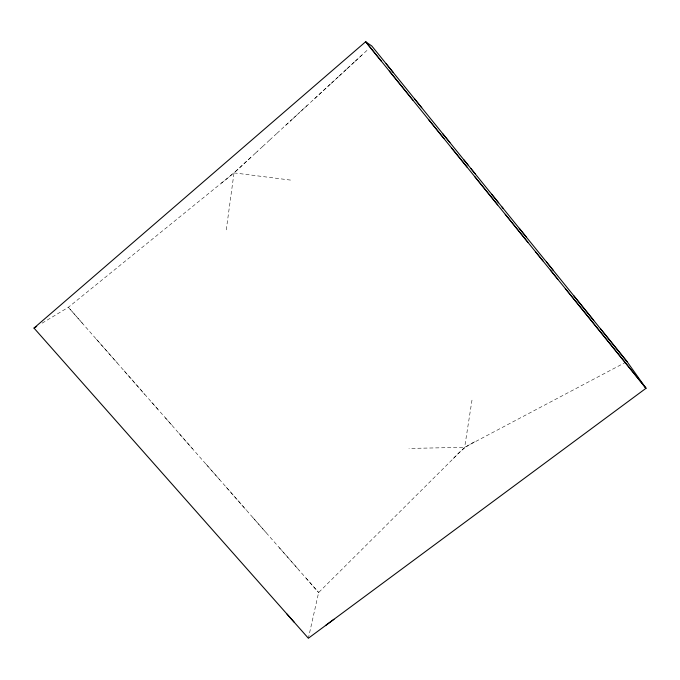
<?xml version="1.0" encoding="UTF-8"?>
<svg xmlns="http://www.w3.org/2000/svg" width="680" height="680" viewBox="0 0 680 680"><rect width="100%" height="100%" fill="white"/><g stroke="black" fill="none" stroke-linecap="round" stroke-linejoin="round"><path stroke-width="0.51" stroke-dasharray="3.4 2.55" d="M226.27 229.857L234.022 172.881L257.49 151.266M471.988 400.154L464.644 447.329L318.639 592.51L308.372 638.24M250.674 157.539L243.95 163.736A22.006 1.216 -40.1 0 1 221.323 183.175M255.689 152.923L264.392 144.899M269.79 139.927L278.486 131.92M285.676 125.298L299.183 112.855M300.356 111.775L307.853 104.873M314.517 98.736L322.346 91.519M323.161 90.772L338.342 76.781M338.903 76.27L354.815 61.608M355.104 61.344L363.383 53.72M262.692 146.472L271.397 138.456M276.99 133.305L291.686 119.765M292.969 118.583L330.284 84.209M330.973 83.572L346.519 69.249M346.945 68.859L368.73 48.79M42.134 323.153L68.365 307.292L234.022 172.881L290.734 180.115M626.101 362.058L464.644 447.329L408.935 448.435M82.399 323.289L68.365 307.292L318.639 592.51L305.6 577.643M96.373 339.209L117.223 362.975M124.143 370.863L144.815 394.417M151.682 402.237L158.525 410.048M165.359 417.834L172.176 425.603M178.984 433.355L192.55 448.817M206.066 464.21L219.512 479.544M226.219 487.186L246.253 510.008M252.9 517.59L266.161 532.695M279.361 547.74L299.064 570.197M453.39 458.507A21.191 5.635 -39.8 0 1 476.391 441.116"/><path stroke-width="1.02" d="M600.432 328.703L627.011 361.573L646 388.288L308.372 638.24L34 328.075L365.636 41.761L371.79 45.977L468.069 165.028M325.397 625.634L333.965 619.293M34 328.075L36.711 326.434M286.977 614.057L294.125 622.132M386.138 63.724L393.286 72.564M414.638 98.966L421.727 107.729M442.884 133.892L449.905 142.57M463.896 159.876L475.15 173.791M491.7 194.25L498.61 202.793M502.061 207.06L503.336 208.632M519.248 228.319L526.099 236.784M546.55 262.072L553.341 270.47M573.606 295.536L593.75 320.442M470.875 168.495L627.011 361.573M381.463 61.319L365.636 41.761L646 388.288L565.31 288.55M389.342 71.06L412.87 100.138M428.459 119.408L443.963 138.576M451.698 148.121L467.083 167.153M474.759 176.63L497.641 204.918M505.24 214.302L527.901 242.318M535.423 251.608L542.92 260.882M550.4 270.122L557.863 279.344"/></g></svg>
